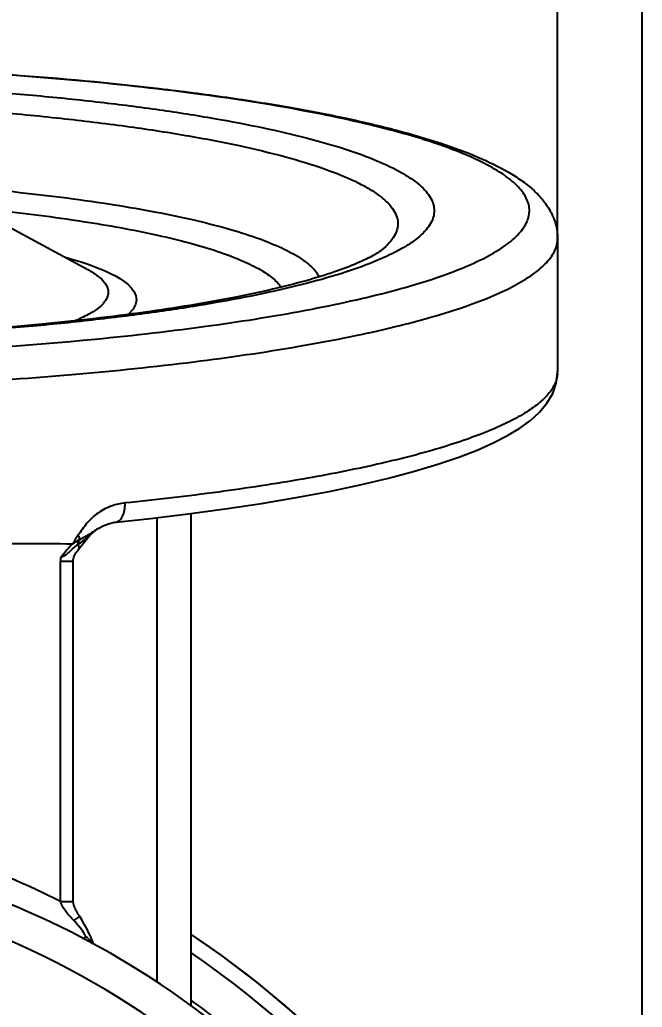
# Model space of a CAD drawing. Header units: millimetres. Extents: x 0 to 420, y 0 to 297.
# Drawn here: x 142.46 to 153.49, y 166.36 to 183.85 of the extents above; entities that cross this region are included whole.
import ezdxf
from ezdxf.enums import TextEntityAlignment as Align

# ---------------------------------------------------------------- set-up
doc = ezdxf.new("R2010")
doc.units = ezdxf.units.MM
doc.header["$LTSCALE"] = 23.1
doc.layers.get('0').update_dxf_attribs({"linetype": 'CONTINUOUS'})
doc.styles.get("Standard").update_dxf_attribs({"font": 'arial.ttf'})
doc.styles.add('TEXTSTYLE_3', font='arial.ttf')
doc.dimstyles.new('DIMSTYLE_10', dxfattribs={"dimtxt": 3, "dimasz": 3.3, "dimexe": 1.5, "dimexo": 0, "dimgap": 0.75, "dimtad": 1, "dimdec": 3, "dimdsep": 46, "dimtxsty": 'STANDARD', "dimblk": '_FILLED', "dimblk1": '_FILLED', "dimblk2": '_FILLED', "dimcen": 0.09, "dimadec": 3, "dimazin": 2, "dimtp": 0.3, "dimtm": 0.3, "dimtfac": 1, "dimtdec": 3, "dimtofl": 0, "dimtmove": 0, "dimatfit": 3, "dimldrblk": '_FILLED', "dimfxl": 1, "dimtolj": 1, "dimarcsym": 0})
doc.dimstyles.new('DIMSTYLE_2', dxfattribs={"dimtxt": 3, "dimasz": 3.3, "dimexe": 1.5, "dimexo": 0, "dimgap": 0.75, "dimtad": 1, "dimdec": 3, "dimdsep": 46, "dimtxsty": 'STANDARD', "dimblk": '_FILLED', "dimblk1": '_FILLED', "dimblk2": '_FILLED', "dimcen": 0.09, "dimadec": 3, "dimazin": 2, "dimtol": 1, "dimtp": 0.4, "dimtm": 0.4, "dimtfac": 0.6, "dimtdec": 3, "dimtofl": 0, "dimtmove": 0, "dimatfit": 3, "dimldrblk": '_FILLED', "dimfxl": 1, "dimtolj": 1, "dimarcsym": 0})

# ---------------------------------------------------------------- blocks, each defined once
blk = doc.blocks.new('_FILLED')
at = {"color": 0, "linetype": 'BYBLOCK'}
blk.add_solid([(0, 0), (-1, 0.1515), (-1, -0.1515)], dxfattribs=at)
blk = doc.blocks.new('*D1')
at = {"color": 2, "linetype": 'CONTINUOUS'}
for p, q in [((119.489, 157.483), (119.489, 208.58)), ((153.489, 157.483), (153.489, 208.58)), ((119.489, 207.08), (136.489, 207.08)), ((153.489, 207.08), (136.489, 207.08))]:
    blk.add_line(p, q, dxfattribs=at)
at = {"color": 2, "linetype": 'CONTINUOUS', "xscale": 3.3, "yscale": 3.3, "zscale": 3.3, "rotation": 180}
blk.add_blockref('_FILLED', (119.489, 207.08), dxfattribs=at)
at = {"color": 2, "linetype": 'CONTINUOUS', "xscale": 3.3, "yscale": 3.3, "zscale": 3.3}
blk.add_blockref('_FILLED', (153.489, 207.08), dxfattribs=at)
at = {"color": 2, "linetype": 'CONTINUOUS', "style": 'TEXTSTYLE_3'}
for s, p in [('+0.4', (138.82, 210.38)), ('-0.4', (138.506, 207.98))]:
    blk.add_text(s, height=1.8, dxfattribs=at).set_placement(p, align=Align.CENTER)
at = {"color": 2, "linetype": 'CONTINUOUS'}
blk.add_text('34', height=3, dxfattribs=at).set_placement((134.01, 208.58), align=Align.CENTER)
blk = doc.blocks.new('*D10')
at = {"color": 2, "linetype": 'CONTINUOUS'}
for p, q in [((120.989, 179.977), (120.989, 199.58)), ((151.989, 179.977), (151.989, 199.58)), ((120.989, 198.08), (136.489, 198.08)), ((151.989, 198.08), (136.489, 198.08))]:
    blk.add_line(p, q, dxfattribs=at)
at = {"color": 2, "linetype": 'CONTINUOUS', "xscale": 3.3, "yscale": 3.3, "zscale": 3.3, "rotation": 180}
blk.add_blockref('_FILLED', (120.989, 198.08), dxfattribs=at)
at = {"color": 2, "linetype": 'CONTINUOUS', "xscale": 3.3, "yscale": 3.3, "zscale": 3.3}
blk.add_blockref('_FILLED', (151.989, 198.08), dxfattribs=at)
at = {"color": 2, "linetype": 'CONTINUOUS'}
for s, p in [('(', (133.461, 198.83)), (')', (139.517, 198.83)), ('31', (136.489, 198.83))]:
    blk.add_text(s, height=3, dxfattribs=at).set_placement(p, align=Align.CENTER)

msp = doc.modelspace()

# ---------------------------------------------------------------- linework, layer by layer
at = {"color": 7, "linetype": 'CONTINUOUS'}
for p, q in [((142.1634, 180.2401), (143.6682, 179.4253)), ((151.9892, 179.9769), (151.9892, 177.6133)), ((151.9892, 177.6177), (151.9892, 177.6133)), ((145.4892, 175.1049), (145.4892, 166.3852)), ((143.8266, 174.8239), (143.8266, 174.8239)), ((143.8319, 174.8277), (143.8325, 174.828)), ((143.8333, 174.8286), (143.8325, 174.828)), ((143.8333, 174.8286), (143.8511, 174.8396)), ((143.4078, 168.2317), (143.4078, 174.2613)), ((143.5123, 167.9821), (143.5064, 167.9916)), ((143.5184, 167.9726), (143.5123, 167.9821)), ((143.5235, 167.9648), (143.5184, 167.9726))]:
    msp.add_line(p, q, dxfattribs=at)
at = {"color": 9, "linetype": 'CONTINUOUS'}
for p, q in [((143.6682, 179.4253), (143.6683, 179.4253)), ((144.8892, 175.0324), (144.8892, 166.8079)), ((143.1831, 168.2317), (143.1831, 174.2613)), ((143.1831, 174.2613), (143.4078, 174.2613)), ((143.1831, 168.2317), (143.4078, 168.2317)), ((143.4168, 167.8947), (143.5235, 167.9648))]:
    msp.add_line(p, q, dxfattribs=at)
for points in [[(143.261, 179.6458), (143.3053, 179.6338), (143.3853, 179.6111), (143.4671, 179.5868), (143.5507, 179.5608), (143.6358, 179.5329)], [(143.6358, 179.5329), (143.7221, 179.5029), (143.8093, 179.4707), (143.8969, 179.4359), (143.9845, 179.3984), (144.0709, 179.3578), (144.1556, 179.3138), (144.2367, 179.2662), (144.3131, 179.2147), (144.3819, 179.1589), (144.4414, 179.0987), (144.4878, 179.0337), (144.5185, 178.9635), (144.5284, 178.8883), (144.513, 178.8078), (144.4685, 178.7235), (144.3898, 178.6359), (144.3852, 178.6323)]]:
    msp.add_lwpolyline(points, dxfattribs=at)
at = {"color": 7, "linetype": 'CONTINUOUS'}
for points in [[(144.1661, 174.9533), (144.776, 175.0188), (145.443, 175.0987), (146.1026, 175.1872), (146.7443, 175.2836), (147.3605, 175.3872), (147.9448, 175.497), (148.4915, 175.6122), (148.9963, 175.7315), (149.4556, 175.8535), (149.8695, 175.9774), (150.2369, 176.102), (150.5625, 176.2277), (150.8488, 176.3546), (151.0998, 176.4836), (151.318, 176.6159), (151.5067, 176.7538), (151.6682, 176.9009), (151.8004, 177.0589), (151.9025, 177.2328), (151.9662, 177.4154), (151.989, 177.5963), (151.9892, 177.6177)], [(143.8511, 174.8396), (143.9513, 174.8932), (144.0503, 174.9303), (144.1372, 174.9497), (144.1666, 174.9534)], [(143.4994, 174.4647), (143.5095, 174.4771), (143.5858, 174.5743), (143.664, 174.6687), (143.7463, 174.7546), (143.8266, 174.8239)], [(143.8266, 174.8239), (143.829, 174.8257), (143.8319, 174.8277)], [(143.4078, 174.2613), (143.4086, 174.2785), (143.4132, 174.3066), (143.421, 174.3329), (143.4313, 174.3584), (143.4436, 174.3829), (143.4573, 174.4064), (143.4727, 174.4295), (143.4894, 174.4521), (143.4994, 174.4647)], [(143.5064, 167.9916), (143.5006, 168.0009), (143.4978, 168.0056), (143.495, 168.0102), (143.4922, 168.0149), (143.4895, 168.0195), (143.4868, 168.0241), (143.4841, 168.0287), (143.4815, 168.0333), (143.4789, 168.0379), (143.4764, 168.0424), (143.4738, 168.047), (143.4714, 168.0515), (143.4689, 168.0561), (143.4665, 168.0606), (143.4641, 168.0652), (143.4618, 168.0697), (143.4595, 168.0742), (143.4572, 168.0787), (143.455, 168.0832), (143.4528, 168.0877), (143.4506, 168.0922), (143.4485, 168.0966), (143.4465, 168.1011), (143.4444, 168.1055), (143.4424, 168.11), (143.4405, 168.1144), (143.4386, 168.1187), (143.4368, 168.1231), (143.435, 168.1274), (143.4332, 168.1317), (143.4315, 168.136), (143.4299, 168.1403), (143.4282, 168.1446), (143.4266, 168.149), (143.4251, 168.1533), (143.4236, 168.1576), (143.4221, 168.1619), (143.4207, 168.1663), (143.4194, 168.1706), (143.4181, 168.175), (143.4168, 168.1793), (143.4156, 168.1836), (143.4145, 168.1878), (143.4135, 168.192), (143.4125, 168.1962), (143.4117, 168.2002), (143.4109, 168.2042), (143.4102, 168.2082), (143.4095, 168.2121), (143.409, 168.2161), (143.4085, 168.22), (143.4082, 168.2238), (143.4079, 168.2272), (143.4078, 168.2309), (143.4078, 168.2317)], [(143.764, 167.4829), (143.7601, 167.4958), (143.7475, 167.5316), (143.7333, 167.5672), (143.7174, 167.6041), (143.6997, 167.6426), (143.68, 167.6833), (143.6586, 167.7262), (143.6354, 167.7711), (143.6103, 167.8179), (143.5831, 167.8668), (143.5533, 167.9176), (143.5235, 167.9648)], [(149.593, 163.7875), (149.0996, 164.4126), (148.5309, 165.0632), (147.9381, 165.6745), (147.3214, 166.2484), (146.682, 166.7857), (146.0207, 167.2869), (145.4892, 167.6494)]]:
    msp.add_lwpolyline(points, dxfattribs=at)
at = {"color": 9, "linetype": 'CONTINUOUS'}
for centre, radius, start, end in [((151.5208, 177.6133), 0.4684, 356.86745, 358.93795), ((151.5218, 177.6133), 0.4674, 358.93869, 0.00002), ((136.9791, 185.1726), 12.4082, 303.00601, 303.21901), ((143.7577, 174.2612), 0.5746, 173.17464, 179.98793), ((136.4555, 154.9073), 14.9265, 63.21033, 78.14411), ((136.4892, 154.0799), 14.65, 26.47563, 153.52437), ((143.4135, 167.2817), 0.3916, 48.74643, 57.50672), ((136.3538, 153.8456), 16.5563, 36.99913, 56.50545), ((136.4892, 154.0799), 16.0163, 20.75216, 55.79363)]:
    msp.add_arc(centre, radius, start, end, dxfattribs=at)
at = {"color": 7, "linetype": 'CONTINUOUS'}
for radius, start, end in [(15.25, 26.47563, 153.52437), (15.3285, 24.68742, 54.03011)]:
    msp.add_arc((136.4892, 154.0799), radius, start, end, dxfattribs=at)
for points, knots in [([(136.4892, 183.0816), (137.4776, 183.0816), (139.4178, 183.0488), (142.2341, 182.9022), (144.4596, 182.6989), (146.1022, 182.487), (147.2065, 182.3129), (148.2102, 182.1204), (149.1054, 181.9108), (149.8867, 181.6848), (150.552, 181.4417), (151.0283, 181.2125), (151.347, 181.0103), (151.5508, 180.8513), (151.7259, 180.6718), (151.868, 180.4675), (151.9661, 180.2336), (151.9892, 180.0634), (151.9892, 179.9769)], [0, 0, 0, 0, 0.1809902, 0.3552259, 0.5162919, 0.5900614, 0.6584645, 0.7209666, 0.7771509, 0.8267648, 0.8698093, 0.9067361, 0.9232666, 0.9388474, 0.9539647, 0.9690087, 0.9841537, 1, 1, 1, 1]), ([(148.8775, 179.7765), (148.8584, 179.7611), (148.8085, 179.7259), (148.7154, 179.6695), (148.5888, 179.6041), (148.3623, 179.501), (148.009, 179.3693), (147.5082, 179.2169), (146.9149, 179.0672), (145.9659, 178.8664), (144.6046, 178.6476), (142.7956, 178.4407), (140.7993, 178.2876), (138.6762, 178.1935), (137.2252, 178.1725), (136.4892, 178.1725)], [0, 0, 0, 0, 0.005832, 0.014549, 0.0259475, 0.0397863, 0.0738973, 0.1157529, 0.1645937, 0.2197901, 0.3470488, 0.4932412, 0.6539409, 0.8244786, 1, 1, 1, 1]), ([(139.5744, 174.5818), (139.9039, 174.5817), (140.5569, 174.5799), (141.5259, 174.5781), (142.4726, 174.5755), (143.0958, 174.5713), (143.4029, 174.5685)], [0, 0, 0, 0, 0.258182, 0.5116658, 0.7593084, 1, 1, 1, 1]), ([(143.1872, 174.3295), (143.2213, 174.3714), (143.288, 174.4556), (143.3628, 174.5332), (143.4029, 174.5685)], [0, 0, 0, 0, 0.5029262, 1, 1, 1, 1])]:
    msp.add_open_spline(points, degree=3, knots=knots, dxfattribs=at)
at = {"color": 9, "linetype": 'CONTINUOUS'}
for points, knots in [([(143.7996, 178.1948), (144.4832, 178.2611), (145.7679, 178.4082), (147.3099, 178.6545), (148.4031, 178.8819), (149.1084, 179.0558), (149.7289, 179.2388), (150.2606, 179.4296), (150.7006, 179.6269), (151.0466, 179.8294), (151.2683, 180.0122), (151.3894, 180.1629), (151.4499, 180.2707), (151.4848, 180.3799), (151.4931, 180.49), (151.4747, 180.5998), (151.4301, 180.7085), (151.3601, 180.8158), (151.2258, 180.9659), (150.9887, 181.1476), (150.625, 181.3492), (150.1675, 181.5453), (149.6189, 181.7348), (148.9822, 181.9162), (148.2613, 182.0882), (147.1494, 182.3125), (145.5869, 182.5545), (143.5359, 182.7817), (141.2951, 182.9489), (138.925, 183.0511), (137.3083, 183.074), (136.4892, 183.074)], [0, 0, 0, 0, 0.0862931, 0.1624206, 0.1960854, 0.2265531, 0.25367, 0.2773269, 0.2974756, 0.3141631, 0.3276018, 0.333265, 0.3383611, 0.343053, 0.3475516, 0.3520957, 0.3569173, 0.3622102, 0.368119, 0.3821407, 0.3994693, 0.4202773, 0.4445904, 0.4723473, 0.5034289, 0.5376744, 0.6148421, 0.7019828, 0.7968854, 0.8970938, 1, 1, 1, 1]), ([(136.4892, 182.7812), (137.3552, 182.7812), (139.0549, 182.7526), (141.1473, 182.6447), (142.7464, 182.5142), (143.8638, 182.3986), (144.9104, 182.2647), (145.876, 182.114), (146.7515, 181.9479), (147.5286, 181.7682), (148.2002, 181.5767), (148.7602, 181.3755), (149.1506, 181.1923), (149.3991, 181.0383), (149.5439, 180.928), (149.6578, 180.8162), (149.7406, 180.7027), (149.7915, 180.5869), (149.8088, 180.4693), (149.7915, 180.3516), (149.7406, 180.2358), (149.6578, 180.1223), (149.5439, 180.0105), (149.3991, 179.9002), (149.1506, 179.7462), (148.7602, 179.563), (148.2002, 179.3618), (147.5286, 179.1703), (146.7515, 178.9906), (145.876, 178.8245), (144.9104, 178.6738), (143.8638, 178.5399), (142.7464, 178.4244), (141.1473, 178.2938), (139.0549, 178.1859), (137.3552, 178.1573), (136.4892, 178.1573)], [0, 0, 0, 0, 0.0938131, 0.1841308, 0.2269273, 0.2676161, 0.3058267, 0.3412172, 0.3734797, 0.4023468, 0.4276012, 0.4490911, 0.4667595, 0.4741902, 0.4807261, 0.4864339, 0.4914225, 0.4958626, 0.5, 0.5041374, 0.5085775, 0.5135661, 0.5192739, 0.5258098, 0.5332405, 0.5509089, 0.5723988, 0.5976532, 0.6265203, 0.6587828, 0.6941733, 0.7323839, 0.7730727, 0.8158692, 0.9061869, 1, 1, 1, 1]), ([(136.4892, 182.4392), (137.4227, 182.4392), (138.8092, 182.413), (140.6295, 182.3232), (141.9295, 182.2311), (143.1621, 182.1147), (144.3122, 181.9755), (145.3656, 181.8154), (146.3093, 181.6365), (147.132, 181.4412), (147.8239, 181.2322), (148.3111, 181.0394), (148.6253, 180.8755), (148.8095, 180.7579), (148.9563, 180.6385), (149.0655, 180.5169), (149.1364, 180.3924), (149.1665, 180.2646), (149.1534, 180.1359), (149.0984, 180.01), (149.0044, 179.8874), (148.9232, 179.8135), (148.8775, 179.7765)], [0, 0, 0, 0, 0.2038822, 0.3027607, 0.3980092, 0.4884924, 0.5731461, 0.6509896, 0.721147, 0.7828709, 0.8355772, 0.8789061, 0.897046, 0.9128908, 0.9265569, 0.9382636, 0.9483859, 0.9575227, 0.9664846, 0.9761289, 0.987148, 1, 1, 1, 1]), ([(136.4892, 181.09), (137.1848, 181.09), (138.553, 181.0683), (140.5463, 180.9713), (142.4011, 180.8135), (143.829, 180.6304), (144.8533, 180.4532), (145.5201, 180.3144), (146.1097, 180.1658), (146.6175, 180.0088), (147.0394, 179.8449), (147.332, 179.6965), (147.5173, 179.5721), (147.6518, 179.4608), (147.7328, 179.3648), (147.7674, 179.2968)], [0, 0, 0, 0, 0.1799913, 0.3540011, 0.5162902, 0.6615591, 0.7263443, 0.7852179, 0.8377608, 0.8836429, 0.9226541, 0.9547618, 0.9683068, 0.9802705, 1, 1, 1, 1]), ([(136.4892, 180.748), (137.1317, 180.748), (138.3964, 180.7283), (140.241, 180.6404), (141.963, 180.4974), (143.506, 180.3044), (144.6541, 180.0992), (145.443, 179.9089), (145.9305, 179.7655), (146.3411, 179.6157), (146.6724, 179.4603), (146.9226, 179.3008), (147.0494, 179.1769), (147.0928, 179.1139)], [0, 0, 0, 0, 0.177345, 0.3490397, 0.5096548, 0.6541567, 0.7781376, 0.8312999, 0.878102, 0.9183157, 0.9518578, 0.9788824, 1, 1, 1, 1]), ([(141.1926, 177.4122), (141.9475, 177.454), (143.4007, 177.5555), (145.4747, 177.7703), (147.3263, 178.0375), (148.7058, 178.3084), (149.6611, 178.5529), (150.2612, 178.7359), (150.7764, 178.9261), (151.204, 179.1224), (151.542, 179.3236), (151.7599, 179.5047), (151.881, 179.6535), (151.943, 179.7602), (151.9807, 179.868), (151.9892, 179.9412), (151.9892, 179.9769)], [0, 0, 0, 0, 0.1987388, 0.3828234, 0.5479362, 0.6903314, 0.7520552, 0.807065, 0.85517, 0.8962965, 0.9305544, 0.9583684, 0.9701703, 0.9808262, 0.9906388, 1, 1, 1, 1]), ([(143.6683, 179.4253), (143.7293, 179.3923), (143.8353, 179.3271), (143.9603, 179.2141), (144.0199, 179.1087), (144.031, 179.0264), (144.0205, 178.9441), (143.9617, 178.8386), (143.8374, 178.7255), (143.6593, 178.6154), (143.5189, 178.5511), (143.4403, 178.5186)], [0, 0, 0, 0, 0.1513527, 0.270692, 0.3651359, 0.4076541, 0.4501353, 0.5443217, 0.663283, 0.8142347, 1, 1, 1, 1]), ([(136.4892, 177.8645), (137.7485, 177.8645), (140.1887, 177.9172), (142.6244, 178.0809), (143.7996, 178.1948)], [0, 0, 0, 0, 0.5161007, 1, 1, 1, 1]), ([(151.9885, 177.5877), (151.9853, 177.5284), (151.953, 177.4025), (151.8393, 177.2266), (151.6639, 177.0558), (151.4276, 176.8885), (151.1307, 176.7244), (150.774, 176.5639), (150.3586, 176.4075), (149.6959, 176.195), (148.7312, 175.9507), (147.4222, 175.6951), (145.9327, 175.4697), (144.88, 175.3476), (144.3279, 175.2913)], [0, 0, 0, 0, 0.0216203, 0.046167, 0.0753745, 0.11023, 0.1512423, 0.1986412, 0.2524877, 0.3127338, 0.4518451, 0.6143655, 0.7980062, 1, 1, 1, 1]), ([(144.3279, 175.2913), (144.2456, 175.283), (144.0786, 175.2467), (143.8452, 175.1269), (143.6806, 174.9731), (143.5694, 174.8283), (143.5175, 174.7516), (143.491, 174.7136)], [0, 0, 0, 0, 0.2352084, 0.4807466, 0.7369707, 0.8681157, 1, 1, 1, 1]), ([(144.1666, 174.9534), (144.178, 174.9546), (144.2015, 174.9614), (144.233, 174.9833), (144.2608, 175.0156), (144.2941, 175.0744), (144.3213, 175.1678), (144.3279, 175.2483), (144.3279, 175.2913)], [0, 0, 0, 0, 0.0855127, 0.1780051, 0.2823938, 0.4009407, 0.6791735, 1, 1, 1, 1]), ([(143.4907, 174.5577), (143.5224, 174.5761), (143.5974, 174.627), (143.7047, 174.7217), (143.785, 174.7915), (143.8266, 174.8239)], [0, 0, 0, 0, 0.2566373, 0.6313685, 1, 1, 1, 1]), ([(143.5243, 174.6435), (143.5142, 174.6382), (143.4723, 174.6156), (143.4315, 174.5906), (143.4029, 174.5685)], [0, 0, 0, 0, 0.2405413, 1, 1, 1, 1]), ([(143.4907, 174.5577), (143.4927, 174.5653), (143.5014, 174.5948), (143.5134, 174.6234), (143.5243, 174.6435)], [0, 0, 0, 0, 0.2556485, 1, 1, 1, 1]), ([(143.5243, 174.6435), (143.5265, 174.6555), (143.5211, 174.6839), (143.5023, 174.7044), (143.491, 174.7136)], [0, 0, 0, 0, 0.4551183, 1, 1, 1, 1]), ([(143.7382, 174.7669), (143.7049, 174.7453), (143.6351, 174.7014), (143.5625, 174.6624), (143.5243, 174.6435)], [0, 0, 0, 0, 0.4824416, 1, 1, 1, 1]), ([(143.1872, 174.3295), (143.2183, 174.339), (143.278, 174.3666), (143.3485, 174.4329), (143.4169, 174.4985), (143.4659, 174.5385), (143.4907, 174.5577)], [0, 0, 0, 0, 0.2555909, 0.5047254, 0.7541129, 1, 1, 1, 1]), ([(143.4907, 174.5577), (143.4954, 174.5481), (143.5077, 174.52), (143.5128, 174.4811), (143.4994, 174.4647)], [0, 0, 0, 0, 0.336103, 1, 1, 1, 1]), ([(143.4168, 167.8947), (143.3687, 167.9439), (143.2989, 168.0207), (143.2209, 168.1345), (143.1914, 168.1981), (143.1831, 168.2317)], [0, 0, 0, 0, 0.4990937, 0.7491926, 1, 1, 1, 1]), ([(143.5922, 167.6814), (143.5666, 167.7195), (143.5095, 167.792), (143.4491, 167.8617), (143.4168, 167.8947)], [0, 0, 0, 0, 0.498961, 1, 1, 1, 1]), ([(143.5751, 167.5838), (143.5797, 167.5813), (143.589, 167.5776), (143.6124, 167.5809), (143.6205, 167.6001), (143.6238, 167.612)], [0, 0, 0, 0, 0.2357877, 0.440686, 1, 1, 1, 1]), ([(143.6226, 167.6259), (143.6199, 167.6352), (143.6099, 167.6541), (143.5986, 167.6719), (143.5922, 167.6814)], [0, 0, 0, 0, 0.4606508, 1, 1, 1, 1]), ([(143.6238, 167.612), (143.6241, 167.6129), (143.6247, 167.6176), (143.6237, 167.6223), (143.6226, 167.6259)], [0, 0, 0, 0, 0.2061414, 1, 1, 1, 1]), ([(143.6717, 167.5761), (143.6783, 167.5703), (143.7037, 167.5464), (143.7256, 167.519), (143.7394, 167.497)], [0, 0, 0, 0, 0.2538198, 1, 1, 1, 1])]:
    msp.add_open_spline(points, degree=3, knots=knots, dxfattribs=at)
for points in [[(143.8325, 174.828), (143.8138, 174.8162), (143.7953, 174.8042), (143.7768, 174.7921)], [(143.491, 174.7136), (143.4586, 174.6672), (143.4288, 174.6189), (143.4029, 174.5685)]]:
    msp.add_open_spline(points, degree=3, dxfattribs=at)

# ---------------------------------------------------------------- dimensions: what is measured, and where the dimension line sits
at = {"color": 2, "linetype": 'CONTINUOUS'}
dim = msp.add_linear_dim(base=(119.4892, 207.0799), p1=(153.4892, 157.483), p2=(119.4892, 157.483), angle=180, dimstyle='DIMSTYLE_2', dxfattribs=at)
dim.commit()
dim.dimension.update_dxf_attribs({"geometry": '*D1', "text_midpoint": (136.4892, 207.0799), "dimtype": 160})
dim = msp.add_linear_dim(base=(120.9892, 198.0799), p1=(151.9892, 179.9769), p2=(120.9892, 179.9769), angle=180, text='(<>)', dimstyle='DIMSTYLE_10', dxfattribs=at)
dim.commit()
dim.dimension.update_dxf_attribs({"geometry": '*D10', "text_midpoint": (136.4892, 198.0799), "dimtype": 160})

doc.saveas('drawing.dxf')
